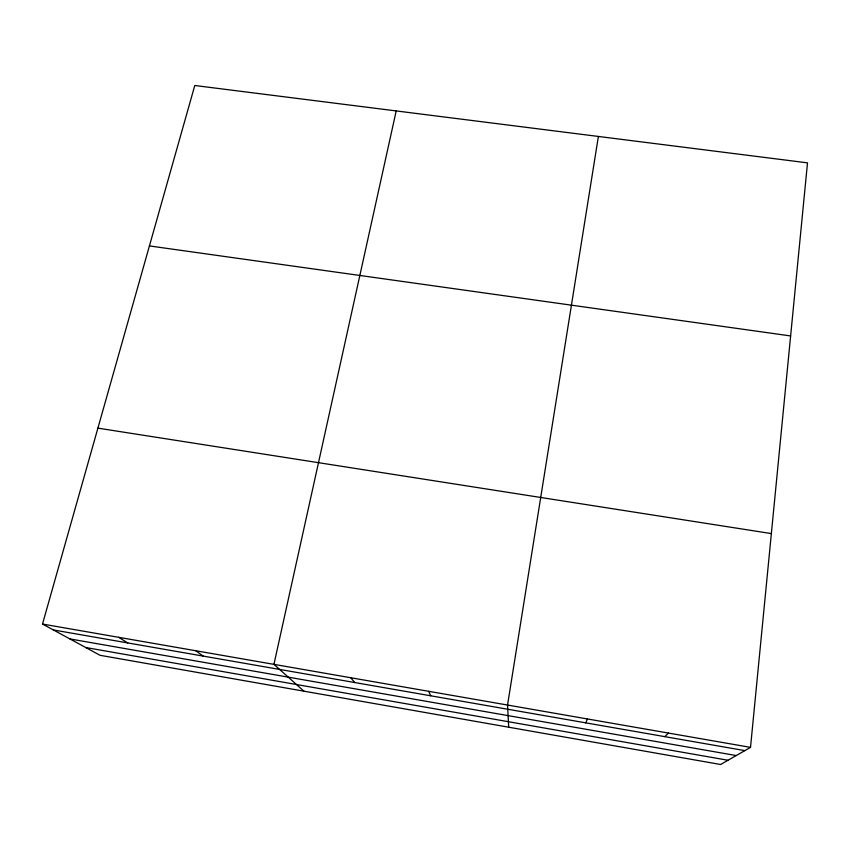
<?xml version="1.0" encoding="UTF-8"?>
<svg xmlns="http://www.w3.org/2000/svg" width="850" height="850" viewBox="0 0 850 850"><rect width="100%" height="100%" fill="white"/><g stroke="black" fill="none" stroke-linecap="round" stroke-linejoin="round"><path stroke-width="1.27" d="M750.518 747.362L807.5 162.849L194.788 85.499L42.5 624.049L100.077 655.308L720.619 764.501L750.518 747.362L42.5 624.049M598.389 136.446L507.546 705.043L508.693 727.207M396.206 110.925L273.934 664.36L303.928 691.178M585.767 722.851L587.467 718.962M664.796 736.642L668.451 733.072M149.43 245.926L790.628 335.941M97.899 428.134L771.364 533.587M53.359 629.946L744.844 750.614M69.891 638.924L736.238 755.554M85.733 647.519L728.025 760.261M118.639 637.309L127.808 642.94M195.776 650.749L203.224 656.094M350.795 677.747L354.694 682.529M428.655 691.305L430.737 695.799"/></g></svg>
